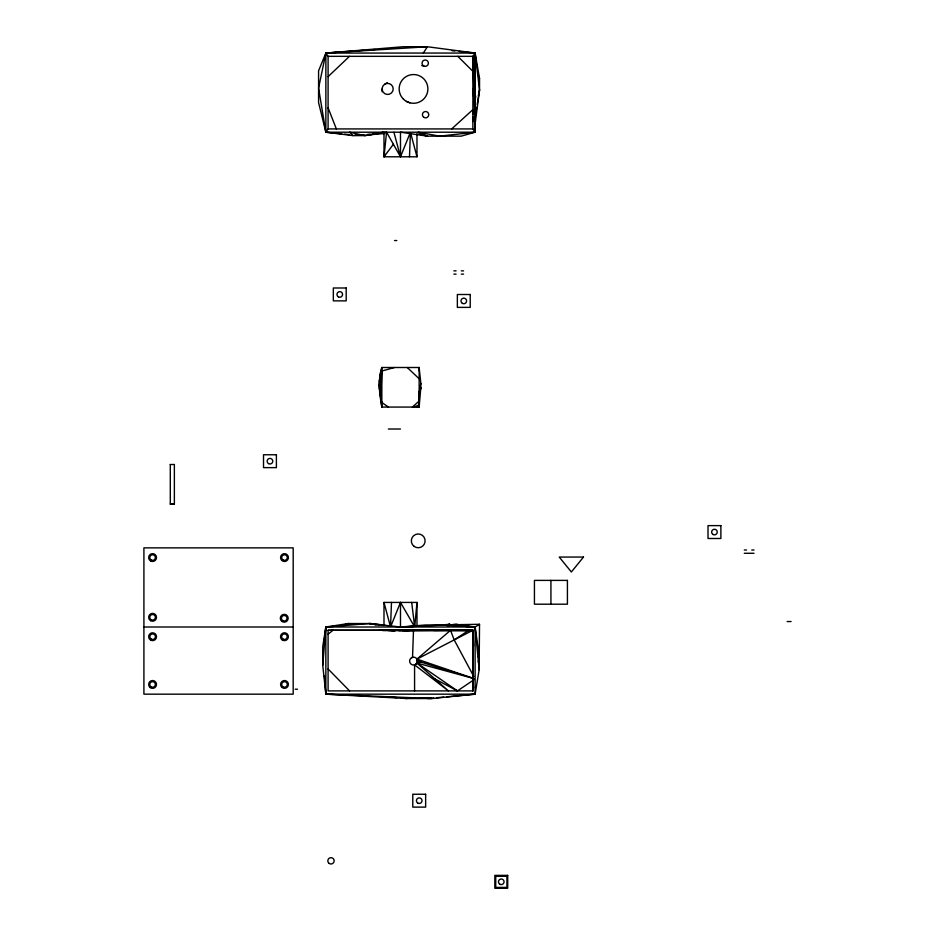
<?xml version="1.0" encoding="UTF-8"?>
<svg xmlns="http://www.w3.org/2000/svg" width="935" height="935" viewBox="0 0 935 935"><rect width="100%" height="100%" fill="white"/><g stroke="black" fill="none" stroke-linecap="round" stroke-linejoin="round"><path stroke-width="1.4" d="M293.181 626.999L293.193 547.863L143.908 547.863L143.908 694.167L293.181 694.167L293.181 626.999L143.908 626.999M409.916 133.495L400.484 156.788L386.576 132.209L364.884 135.622L353.021 135.622L325.848 132.209L325.871 53.061L403.067 46.75L427.424 46.75L475.132 53.061L479.538 78.54L479.526 90.099L475.12 123.934M341.754 133.834L325.848 132.209L328.091 128.925L328.103 56.334L325.871 53.061L351.981 51.168M413.948 407.064L419.149 404.902L417.197 407.064L419.149 406.257L419.149 407.005L419.137 392.852L420.855 383.455L419.137 367.502L381.831 367.502C377.67 380.416 379.481 394.021 381.831 407.064L419.149 407.064L420.855 387.125L420.283 389.778M419.149 370.026L419.149 367.502L419.149 407.064M393.916 132.209L400.484 156.788L400.484 132.209L427.599 136.148L461.224 136.148L475.12 132.209L472.876 128.925L472.888 56.334L475.132 53.061L466.448 52.185M472.888 630.424L472.876 690.895L472.876 630.272L328.091 630.272L328.091 690.895L472.876 690.895L473.624 686.921M472.888 121.562L472.888 116.828M472.888 114.362L472.888 109.64L451.687 128.925M472.888 95.475L475.132 95.767L475.12 98.619C477.166 96.211 473.484 92.051 472.888 95.475L475.132 95.475L472.888 95.031L475.132 95.008L475.132 53.061L325.871 53.061L318.578 70.779L318.578 102.593L325.848 132.209L475.12 132.209L475.132 53.061L479.526 90.099L477.212 104.416M472.888 90.087C477.832 90.847 472.549 88.615 472.888 90.847L475.132 90.847M472.888 66.011L472.888 65.158L475.132 65.158M475.132 96.118L475.132 95.008L472.888 94.4M475.132 94.599L472.876 94.657M382.088 91.724L382.111 88.918M436.785 625.012L479.526 624.288L479.141 669.752L475.12 694.167L431.923 698.538L406.994 698.538L325.848 694.167L322.75 665.311L322.75 646.541L325.848 626.999L348.287 623.54L370.727 623.54L384.893 625.188M403.733 630.482L413.492 630.272L412.545 657.27L410.781 658.287A3.939 3.939 0 0 0 411.166 664.189A3.939 3.939 0 0 0 416.963 663.032L420.621 661.968L473.753 678.553L416.963 663.032L415.526 664.481M381.831 401.746L380.72 400.075L381.831 371.043L394.535 367.502M390.596 625.55L391.484 602.421M409.495 156.788L410.383 133.647M322.75 665.311L325.848 626.999L369.43 623.54L400.484 626.999L445.633 624.966L475.12 626.999L479.526 624.288M414.836 625.55L416.975 602.421L383.993 602.421L383.993 625.55M381.831 369.746L380.685 371.99L379.306 385.816L380.148 388.504M416.975 133.647L416.975 156.788L383.993 156.788L386.576 132.209M323.078 650.561L323.078 657.562M324.387 639.482L325.848 626.999L475.12 626.999L479.141 655.213L477.995 652.899M414.579 690.895L414.579 664.867L448.426 690.895L416.963 663.032L416.963 659.105L450.553 630.272L472.876 630.272L328.091 630.272M379.353 388.761L381.831 371.043C378.149 380.159 379.201 389.778 381.001 399.128M475.354 115.858L475.81 112.995M476.277 110.143L476.745 107.28M379.306 381.235L381.831 367.502L381.831 407.064L381.27 401.769M478.358 95.452L479.526 90.099M420.283 390.316L420.855 383.455M393.401 144.27L383.993 156.788L384.858 154.053M478.241 661.84L479.141 659.07L478.241 656.405M419.137 392.852L420.855 387.932M391.064 625.702L400.484 602.421L413.995 625.772M423.298 53.061L427.424 46.75L325.871 53.061L318.578 88.077L325.848 132.209M328.103 76.635L349.48 56.334M412.393 407.064L419.137 401.057M328.091 634.187L332.965 630.295L331.586 630.295M434.962 678.974L457.46 690.895L473.94 679.768M473.764 676.461L454.188 639.914L468.68 630.447L472.876 630.272L473.601 646.132M384.881 84.115A5.552 5.552 0 0 1 393.203 88.918A5.552 5.552 0 0 1 384.881 93.722A5.552 5.552 0 0 1 384.881 84.115L387.3 82.712M417.361 662.085L420.621 661.968L416.963 659.105L472.876 630.272L472.876 690.895M343.227 625.083L348.287 623.54L352.612 624.194M419.429 698.013L430.766 698.001M445.82 625.036L449.84 624.288L441.273 625.001M449.84 624.288L445.598 625.036L425.822 624.966L400.484 626.999L400.484 602.421M363.259 135.049L354.774 135.178M367.408 134.476L370.167 134.102M372.936 133.717L382.614 132.396M446.673 625.375L454.948 624.288L475.12 626.999L479.141 669.752M451.815 624.966L457.402 624.288M472.888 67.133L475.132 67.133L475.12 132.209L439.625 136.148L418.261 132.209L427.599 136.148L423.637 135.236M408.572 47.171L417.267 47.194M379.224 630.272L472.666 630.494L450.46 630.167L454.188 639.914M427.996 698.538L433.711 698.013M436.563 697.744L443.704 697.089M446.556 696.82L475.12 694.167L475.12 626.999L443.961 624.966M364.814 135.143L356.399 135.189M367.665 134.909L384.788 133.495M354.891 50.958L363.598 50.326M367.946 50.011L375.204 49.485M381.001 49.064L386.809 48.643M394.067 48.117L398.415 47.802M407.122 47.171L417.255 47.276M419.359 625.971L425.168 625.644M400.484 626.999L413.527 626.392M422.223 625.982L425.121 625.854M405.79 630.634L413.492 630.272M382.731 630.587L406.374 630.634M398.731 630.681L403.114 630.634M392.373 630.646L394.745 630.622L386.108 630.272L394.43 630.622M407.415 630.634L450.553 630.272M468.68 630.447L402.693 630.634M328.103 56.334L472.888 56.334L475.12 132.209M475.132 60.237L472.888 60.237L472.888 60.997L475.132 60.997M472.888 60.53L475.132 60.53M472.888 61.605L475.132 61.605M472.888 62.318L475.132 62.318M472.888 63.077L475.132 63.077M472.888 63.837L475.132 63.837M472.888 64.55L475.132 64.55M472.888 65.625L475.132 65.625M472.888 65.917L475.132 66.011M472.888 89.035L475.12 89.035M472.888 90.379L475.132 90.379M472.888 91.455L475.132 91.455M472.888 92.168L475.132 92.168M472.888 92.927L475.132 92.927M472.888 93.687L475.132 93.687M328.091 128.925L472.876 128.925M394.57 240.54L396.814 240.54M453.849 270.858L456.093 270.858M461.317 270.858L463.55 270.858M453.849 274.13L456.093 274.13M461.317 274.13L463.55 274.13M388.352 429.013L400.472 429.013M170.299 464.555L174.366 464.473L174.366 504.199L170.299 504.199L170.299 464.473M170.299 504.117L174.366 504.117M744.295 550.002L746.539 550.002M751.752 550.002L753.996 550.002M744.295 553.275L753.996 553.275M787.165 621.541L791.092 621.541M433.735 630.494L472.666 630.494M295.226 689.224L297.47 689.224M475.12 694.167L325.848 694.167L325.1 684.315M404.317 630.634L405.58 630.669M386.108 630.272L395.599 630.622M431.923 698.538L325.848 694.167L325.848 626.999M389.696 696.996L396.908 697.639M401.232 698.024L406.994 698.538M451.991 50.712L454.877 51.004M459.214 51.448L463.561 51.892M344.653 134.137L348.989 134.582M372.247 624.007L369.43 623.54L372.083 624.171M375.064 624.463L379.283 625.153M446.743 625.48L449.525 625.982M418.354 134.021L420.995 134.628M421.732 65.543L424.011 66.116M370.727 623.54L376.034 624.931M416.963 659.105L473.764 678.518M406.421 101.401L409.904 102.815M417.361 660.052L420.621 661.968L417.489 661.068A3.939 3.939 0 0 0 411.587 657.656M381.831 402.517L388.457 407.064M416.963 663.032L457.46 690.895M407.251 367.502L419.137 378.722M353.021 135.622L349.503 132.209L364.884 135.622L383.993 132.209L383.993 156.788M457.799 56.334L472.888 71.305M328.091 668.957L349.561 690.895M328.091 107.817L336.355 128.925M478.065 74.671L479.538 78.54M383.993 602.421L390.175 625.632M410.792 133.565L416.975 156.788M411.692 602.421L414.532 625.55M324.468 675.865L324.889 681.498M380.685 371.99L380.896 376.092M550.925 580.39L550.925 604.197M416.975 602.421L416.975 625.55M380.72 396.475L380.72 400.075M583.487 557.061L571.367 571.986L559.235 557.061L583.487 557.061M346.195 287.992L333.327 287.992L333.327 300.871L346.195 300.871L346.195 287.992M470.223 294.502L457.355 294.502L457.355 307.381L470.223 307.381L470.223 294.502M276.398 454.761L263.518 454.761L263.518 467.629L276.398 467.629L276.398 454.761M720.885 525.622L708.017 525.622L708.017 538.49L720.885 538.49L720.885 525.622M567.416 580.39L534.434 580.39L534.434 604.197L567.416 604.197L567.416 580.39M425.647 794.247L412.779 794.247L412.779 807.115L425.647 807.115L425.647 794.247M507.705 875.37L494.825 875.37L494.825 888.25L507.705 888.25L507.705 875.37M506.922 876.212L495.737 876.212L495.737 887.408L506.922 887.408L506.922 876.212M329.097 863.379A3.167 3.167 0 0 0 334.134 861.205A3.167 3.167 0 0 0 329.728 857.933A3.167 3.167 0 0 0 329.097 863.379M423.695 117.226A3.167 3.167 0 0 0 428.733 115.04A3.167 3.167 0 0 0 424.326 111.768A3.167 3.167 0 0 0 423.695 117.226M423.286 65.695A3.167 3.167 0 0 0 428.37 63.603A3.167 3.167 0 0 0 424.011 60.249A3.167 3.167 0 0 0 423.286 65.695M403.441 99.145A14.364 14.364 0 0 0 427.424 92.53A14.364 14.364 0 0 0 409.705 75.057A14.364 14.364 0 0 0 403.441 99.145M283.106 559.995A2.793 2.793 0 0 0 287.302 557.576A2.793 2.793 0 0 0 283.106 555.145A2.793 2.793 0 0 0 283.106 559.995M151.19 559.995A2.793 2.793 0 0 0 155.385 557.576A2.793 2.793 0 0 0 151.19 555.145A2.793 2.793 0 0 0 151.19 559.995M151.19 619.718A2.793 2.793 0 0 0 155.385 617.287A2.793 2.793 0 0 0 151.19 614.868A2.793 2.793 0 0 0 151.19 619.718M282.837 620.676A2.793 2.793 0 0 0 287.033 618.245A2.793 2.793 0 0 0 282.837 615.826A2.793 2.793 0 0 0 282.837 620.676M281.727 560.346A3.915 3.915 0 0 0 288.284 558.581A3.915 3.915 0 0 0 283.492 553.789A3.915 3.915 0 0 0 281.727 560.346M281.552 621.109A3.915 3.915 0 0 0 288.05 619.145A3.915 3.915 0 0 0 283.106 614.494A3.915 3.915 0 0 0 281.552 621.109M150.629 620.688A3.915 3.915 0 0 0 156.507 617.287A3.915 3.915 0 0 0 150.629 613.898A3.915 3.915 0 0 0 150.629 620.688M150.629 560.965A3.915 3.915 0 0 0 156.507 557.576A3.915 3.915 0 0 0 150.629 554.174A3.915 3.915 0 0 0 150.629 560.965M713.054 534.481A2.793 2.793 0 0 0 717.25 532.05A2.793 2.793 0 0 0 713.054 529.631A2.793 2.793 0 0 0 713.054 534.481M268.555 463.62A2.793 2.793 0 0 0 272.763 461.189A2.793 2.793 0 0 0 268.555 458.769A2.793 2.793 0 0 0 268.555 463.62M462.393 303.361A2.793 2.793 0 0 0 466.588 300.941A2.793 2.793 0 0 0 462.393 298.51A2.793 2.793 0 0 0 462.393 303.361M338.365 296.851A2.793 2.793 0 0 0 342.561 294.431A2.793 2.793 0 0 0 338.365 292.012A2.793 2.793 0 0 0 338.365 296.851M417.816 803.107A2.793 2.793 0 0 0 422.012 800.676A2.793 2.793 0 0 0 417.816 798.256A2.793 2.793 0 0 0 417.816 803.107M283.048 639.131A2.793 2.793 0 0 0 287.244 636.7A2.793 2.793 0 0 0 283.048 634.281A2.793 2.793 0 0 0 283.048 639.131M283.095 686.863A2.793 2.793 0 0 0 287.29 684.443A2.793 2.793 0 0 0 283.095 682.024A2.793 2.793 0 0 0 283.095 686.863M151.236 639.143A2.793 2.793 0 0 0 155.432 636.712A2.793 2.793 0 0 0 151.236 634.292A2.793 2.793 0 0 0 151.236 639.143M151.178 686.863A2.793 2.793 0 0 0 155.374 684.443A2.793 2.793 0 0 0 151.178 682.012A2.793 2.793 0 0 0 151.178 686.863M150.629 640.113A3.915 3.915 0 0 0 156.507 636.712A3.915 3.915 0 0 0 150.629 633.322A3.915 3.915 0 0 0 150.629 640.113M150.231 687.576A3.915 3.915 0 0 0 156.472 684.911A3.915 3.915 0 0 0 151.049 680.832A3.915 3.915 0 0 0 150.231 687.576M281.727 687.213A3.915 3.915 0 0 0 288.272 685.46A3.915 3.915 0 0 0 283.48 680.657A3.915 3.915 0 0 0 281.727 687.213M282.37 640.031A3.915 3.915 0 0 0 288.366 636.84A3.915 3.915 0 0 0 282.615 633.24A3.915 3.915 0 0 0 282.37 640.031M499.863 884.241A2.793 2.793 0 0 0 504.058 881.81A2.793 2.793 0 0 0 499.863 879.391A2.793 2.793 0 0 0 499.863 884.241M414.03 546.32A6.884 6.884 0 0 0 425.051 541.751A6.884 6.884 0 0 0 415.584 534.493A6.884 6.884 0 0 0 414.03 546.32"/></g></svg>
